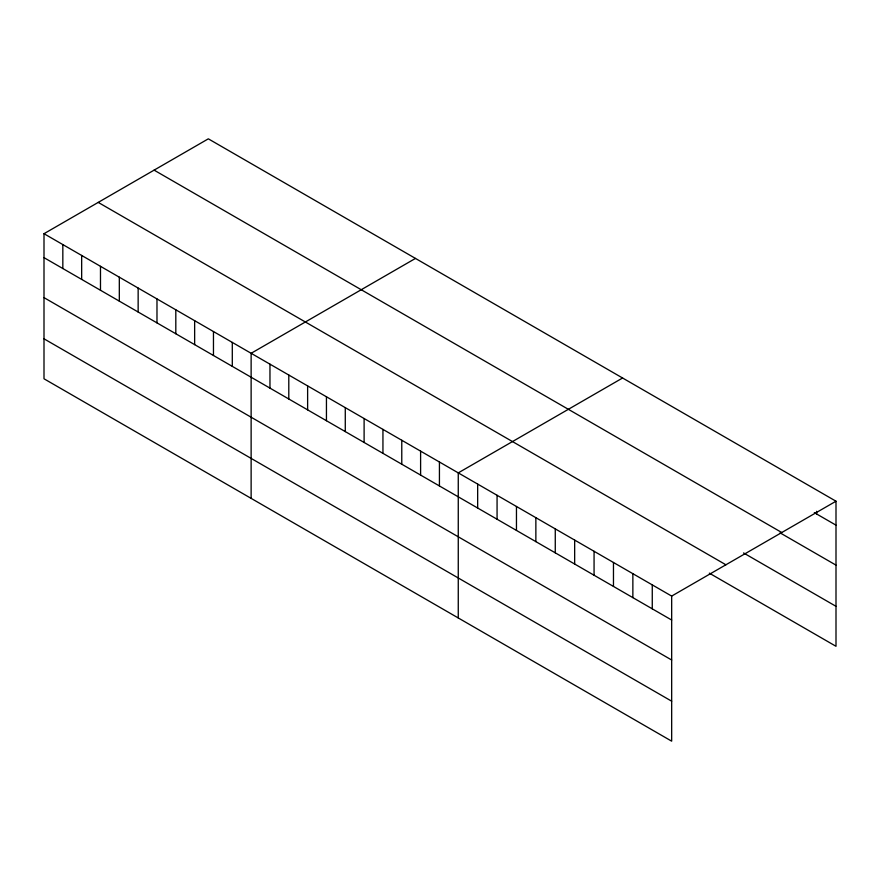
<?xml version="1.0" encoding="UTF-8"?>
<svg xmlns="http://www.w3.org/2000/svg" width="880" height="880" viewBox="0 0 880 880"><rect width="100%" height="100%" fill="white"/><g stroke="black" fill="none" stroke-linecap="round" stroke-linejoin="round"><path stroke-width="1.32" d="M44 233.706L671.671 596.09L671.671 741.169L44 378.785L44 233.706L208.329 138.831L836 501.215L836 646.294L709.324 573.155M415.459 258.423L251.13 353.298L251.13 498.366M622.589 378.004L458.26 472.879L458.26 617.958M671.671 596.09L836 501.215M814.319 512.644L836 525.162M154.099 170.137L781.77 532.521M780.076 532.851L836 565.136M743.556 552.948L836 606.32M98.23 202.4L725.901 564.784M44 257.653L671.671 620.037M44 297.627L671.671 660.011M44 338.811L671.671 701.195M816.596 511.302L816.596 513.964M652.267 584.892L652.267 608.839M632.863 573.683L632.863 597.63M613.47 562.485L613.47 586.432M594.066 551.287L594.066 575.234M574.662 540.089L574.662 564.036M555.269 528.88L555.269 552.827M535.865 517.682L535.865 541.629M516.461 506.484L516.461 530.431M497.068 495.286L497.068 519.222M477.664 484.077L477.664 508.024M439.428 462.011L439.428 485.958M420.607 451.132L420.607 475.079M401.775 440.264L401.775 464.211M382.943 429.396L382.943 453.343M364.111 418.528L364.111 442.464M345.279 407.649L345.279 431.596M326.447 396.781L326.447 420.728M307.626 385.913L307.626 409.849M288.794 375.034L288.794 398.981M269.962 364.166L269.962 388.113M232.298 342.419L232.298 366.366M213.466 331.551L213.466 355.498M194.645 320.683L194.645 344.63M175.813 309.804L175.813 333.751M156.981 298.936L156.981 322.883M138.149 288.068L138.149 312.015M119.317 277.189L119.317 301.136M100.485 266.321L100.485 290.268M81.664 255.453L81.664 279.4M62.832 244.585L62.832 268.521"/></g></svg>
